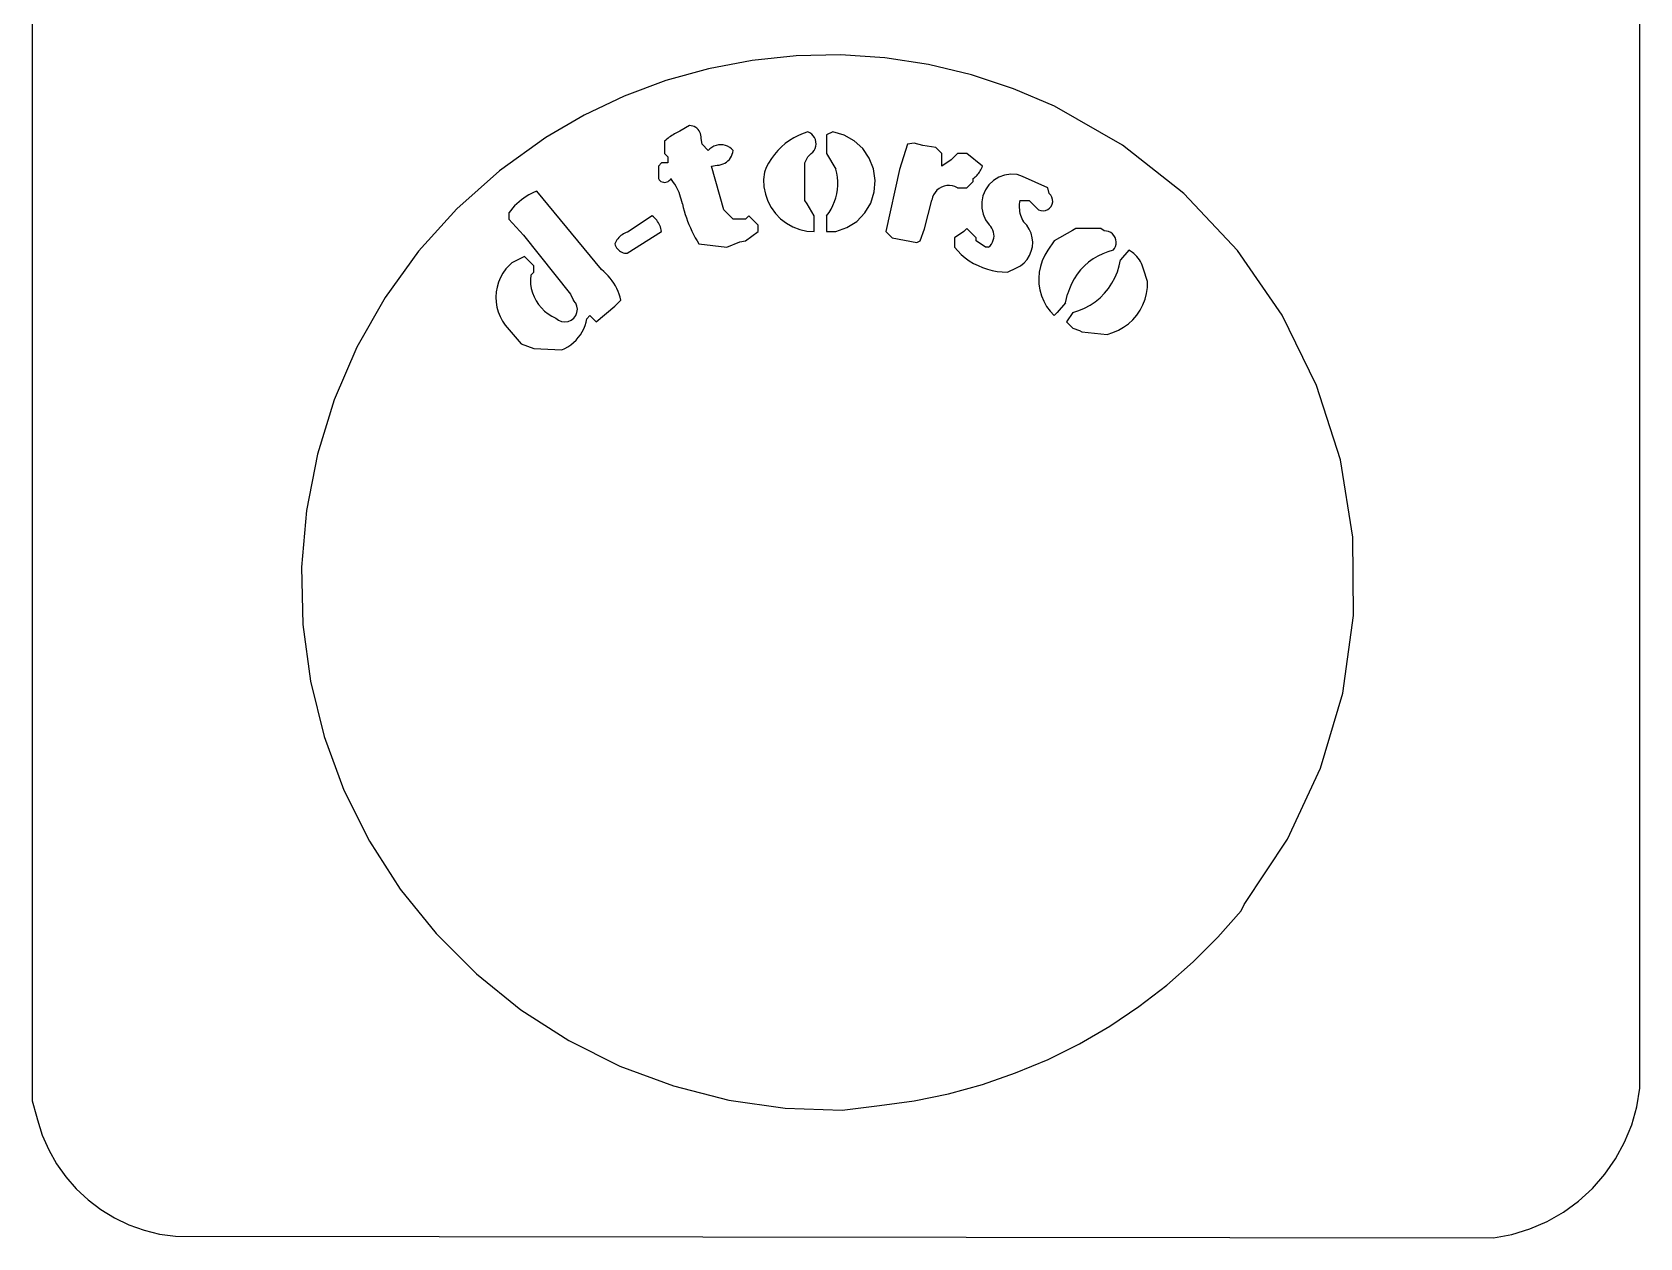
# Model space of a CAD drawing. Extents: x -402 to 402, y -558 to 558.
# Drawn here: x 15.4 to 402.4, y -557.6 to -267.4 of the extents above; entities that cross this region are included whole.
import ezdxf

# ---------------------------------------------------------------- set-up
doc = ezdxf.new("R2010")
doc.units = 0
doc.header["$MEASUREMENT"] = 0
doc.layers.get('0').update_dxf_attribs({"linetype": 'CONTINUOUS'})

msp = doc.modelspace()

# ---------------------------------------------------------------- linework, layer by layer
for p, q in [((15.37, 525.38), (15.37, -524.62)), ((402.37, -521.62), (402.37, 523.13)), ((188.66, -274.18), (178.18, -276.18)), ((199.28, -273.08), (188.66, -274.18)), ((209.94, -272.87), (199.28, -273.08)), ((220.59, -273.58), (209.94, -272.87)), ((231.14, -275.18), (220.59, -273.58)), ((178.18, -276.18), (167.91, -279.05)), ((241.51, -277.67), (231.14, -275.18)), ((251.64, -281.02), (241.51, -277.67)), ((167.91, -279.05), (157.91, -282.79)), ((261.45, -285.22), (251.64, -281.02)), ((157.91, -282.79), (148.27, -287.36)), ((277.82, -294.57), (261.45, -285.22)), ((148.27, -287.36), (139.05, -292.73)), ((173.63, -289.87), (171.3, -291.22)), ((174.01, -289.9), (173.63, -289.87)), ((174.39, -289.99), (174.01, -289.9)), ((174.76, -290.12), (174.39, -289.99)), ((175.1, -290.3), (174.76, -290.12)), ((139.05, -292.73), (127.87, -300.73)), ((167.62, -293.62), (167.62, -296.62)), ((167.9, -293.38), (167.62, -293.62)), ((168.17, -293.14), (167.9, -293.38)), ((168.46, -292.9), (168.17, -293.14)), ((168.75, -292.68), (168.46, -292.9)), ((169.05, -292.47), (168.75, -292.68)), ((169.36, -292.26), (169.05, -292.47)), ((169.67, -292.06), (169.36, -292.26)), ((169.98, -291.88), (169.67, -292.06)), ((170.3, -291.7), (169.98, -291.88)), ((170.63, -291.53), (170.3, -291.7)), ((170.96, -291.37), (170.63, -291.53)), ((171.3, -291.22), (170.96, -291.37)), ((175.41, -290.53), (175.1, -290.3)), ((175.69, -290.8), (175.41, -290.53)), ((175.93, -291.11), (175.69, -290.8)), ((176.13, -291.44), (175.93, -291.11)), ((176.27, -291.8), (176.13, -291.44)), ((176.37, -292.18), (176.27, -291.8)), ((176.41, -292.56), (176.37, -292.18)), ((176.4, -292.95), (176.41, -292.56)), ((176.62, -294.37), (176.4, -292.95)), ((197.66, -293.47), (196.66, -294.2)), ((198.71, -292.81), (197.66, -293.47)), ((199.81, -292.25), (198.71, -292.81)), ((200.95, -291.77), (199.81, -292.25)), ((202.12, -291.38), (200.95, -291.77)), ((202.61, -291.61), (202.12, -291.38)), ((203.04, -291.93), (202.61, -291.61)), ((203.41, -292.32), (203.04, -291.93)), ((203.71, -292.76), (203.41, -292.32)), ((203.92, -293.26), (203.71, -292.76)), ((204.04, -293.78), (203.92, -293.26)), ((204.07, -294.32), (204.04, -293.78)), ((208.13, -291.38), (206.62, -292.12)), ((206.62, -292.12), (206.62, -296.62)), ((210.81, -292.15), (208.13, -291.38)), ((213.24, -293.52), (210.81, -292.15)), ((215.31, -295.4), (213.24, -293.52)), ((227.69, -294.11), (226.12, -294.37)), ((229.81, -294.64), (227.69, -294.11)), ((167.62, -296.62), (168.37, -297.37)), ((168.37, -297.37), (168.37, -298.87)), ((178.12, -295.87), (176.62, -294.37)), ((178.52, -295.47), (178.12, -295.87)), ((178.97, -295.12), (178.52, -295.47)), ((179.47, -294.84), (178.97, -295.12)), ((180, -294.64), (179.47, -294.84)), ((180.56, -294.51), (180, -294.64)), ((181.12, -294.47), (180.56, -294.51)), ((181.69, -294.51), (181.12, -294.47)), ((182.25, -294.64), (181.69, -294.51)), ((182.78, -294.84), (182.25, -294.64)), ((183.28, -295.12), (182.78, -294.84)), ((183.2, -298.01), (183.48, -297.63)), ((183.73, -295.47), (183.28, -295.12)), ((183.48, -297.63), (183.72, -297.23)), ((183.72, -297.23), (183.91, -296.79)), ((184.12, -295.87), (183.73, -295.47)), ((183.91, -296.79), (184.04, -296.34)), ((184.04, -296.34), (184.12, -295.87)), ((193.31, -297.82), (192.66, -298.88)), ((194.04, -296.82), (193.31, -297.82)), ((194.84, -295.88), (194.04, -296.82)), ((195.72, -295), (194.84, -295.88)), ((196.66, -294.2), (195.72, -295)), ((201.37, -298.87), (202.12, -297.37)), ((202.12, -297.37), (202.87, -296.62)), ((202.87, -296.62), (203.27, -296.26)), ((203.27, -296.26), (203.6, -295.84)), ((203.6, -295.84), (203.85, -295.36)), ((203.85, -295.36), (204.01, -294.85)), ((204.01, -294.85), (204.07, -294.32)), ((206.62, -296.62), (208.87, -300.37)), ((216.89, -297.7), (215.31, -295.4)), ((217.91, -300.3), (216.89, -297.7)), ((226.12, -294.37), (224.14, -300.44)), ((232.87, -295.12), (229.81, -294.64)), ((234.37, -296.62), (232.87, -295.12)), ((234.37, -299.62), (234.37, -296.62)), ((238.12, -296.62), (236.62, -298.12)), ((240.37, -296.62), (238.12, -296.62)), ((244.12, -299.62), (240.37, -296.62)), ((292.62, -306.25), (277.82, -294.57)), ((127.87, -300.73), (117.62, -309.9)), ((166.87, -298.87), (166.12, -299.62)), ((166.12, -299.62), (166.12, -302.62)), ((168.37, -298.87), (166.87, -298.87)), ((178.87, -299.62), (180.3, -299.4)), ((181.87, -310.12), (178.87, -299.62)), ((180.3, -299.4), (180.77, -299.36)), ((180.77, -299.36), (181.23, -299.26)), ((181.23, -299.26), (181.68, -299.11)), ((181.68, -299.11), (182.11, -298.9)), ((182.11, -298.9), (182.5, -298.65)), ((182.5, -298.65), (182.87, -298.35)), ((182.87, -298.35), (183.2, -298.01)), ((191.63, -301.12), (191.45, -302.88)), ((192.1, -299.98), (191.63, -301.12)), ((192.66, -298.88), (192.1, -299.98)), ((201.37, -307.88), (201.37, -298.87)), ((209.09, -301.34), (208.87, -300.37)), ((209.24, -302.32), (209.09, -301.34)), ((218.32, -303.07), (217.91, -300.3)), ((224.14, -300.44), (220.87, -315.37)), ((236.62, -298.12), (234.37, -299.62)), ((242.61, -302.02), (242.84, -301.79)), ((242.84, -301.79), (243.05, -301.56)), ((243.05, -301.56), (243.24, -301.31)), ((243.24, -301.31), (243.43, -301.05)), ((243.43, -301.05), (243.6, -300.78)), ((243.6, -300.78), (243.75, -300.5)), ((243.75, -300.5), (243.89, -300.22)), ((243.89, -300.22), (244.02, -299.92)), ((244.02, -299.92), (244.12, -299.62)), ((249.46, -301.78), (248.05, -302.3)), ((250.95, -301.56), (249.46, -301.78)), ((252.45, -301.65), (250.95, -301.56)), ((253.8, -302.1), (252.45, -301.65)), ((136.87, -305.62), (136.21, -305.91)), ((152.44, -324.53), (136.87, -305.62)), ((166.12, -302.62), (166.29, -302.89)), ((166.29, -302.89), (166.5, -303.12)), ((166.5, -303.12), (166.74, -303.3)), ((166.74, -303.3), (167.02, -303.44)), ((167.02, -303.44), (167.32, -303.52)), ((167.32, -303.52), (167.62, -303.55)), ((167.62, -303.55), (167.93, -303.52)), ((167.93, -303.52), (168.23, -303.44)), ((168.23, -303.44), (168.51, -303.3)), ((168.51, -303.3), (168.75, -303.12)), ((168.75, -303.12), (168.96, -302.89)), ((168.96, -302.89), (169.13, -302.62)), ((169.46, -303.07), (169.13, -302.62)), ((169.78, -303.54), (169.46, -303.07)), ((170.08, -304.01), (169.78, -303.54)), ((170.37, -304.5), (170.08, -304.01)), ((170.63, -304.99), (170.37, -304.5)), ((170.87, -305.5), (170.63, -304.99)), ((171.1, -306.01), (170.87, -305.5)), ((191.45, -302.88), (191.53, -304.65)), ((191.53, -304.65), (191.87, -306.38)), ((209.06, -306.26), (209.22, -305.29)), ((209.22, -305.29), (209.3, -304.3)), ((209.31, -303.31), (209.24, -302.32)), ((209.3, -304.3), (209.31, -303.31)), ((218.09, -305.85), (218.32, -303.07)), ((233.16, -305.43), (232.72, -305.94)), ((233.67, -305), (233.16, -305.43)), ((234.26, -304.67), (233.67, -305)), ((234.88, -304.43), (234.26, -304.67)), ((235.54, -304.3), (234.88, -304.43)), ((236.22, -304.28), (235.54, -304.3)), ((236.88, -304.37), (236.22, -304.28)), ((237.52, -304.57), (236.88, -304.37)), ((238.12, -304.87), (237.52, -304.57)), ((238.12, -304.87), (240.37, -304.87)), ((240.37, -304.87), (241.87, -303.37)), ((241.87, -302.62), (242.13, -302.44)), ((241.87, -303.37), (241.87, -302.62)), ((242.13, -302.44), (242.38, -302.24)), ((242.38, -302.24), (242.61, -302.02)), ((244.83, -305.37), (244.24, -306.76)), ((245.68, -304.13), (244.83, -305.37)), ((246.77, -303.1), (245.68, -304.13)), ((248.05, -302.3), (246.77, -303.1)), ((259.87, -304.87), (253.8, -302.1)), ((260.18, -306.22), (259.87, -304.87)), ((131.52, -309.22), (131.03, -309.75)), ((132.04, -308.72), (131.52, -309.22)), ((132.58, -308.24), (132.04, -308.72)), ((133.14, -307.78), (132.58, -308.24)), ((133.72, -307.35), (133.14, -307.78)), ((134.31, -306.95), (133.72, -307.35)), ((134.93, -306.57), (134.31, -306.95)), ((135.56, -306.23), (134.93, -306.57)), ((136.21, -305.91), (135.56, -306.23)), ((171.3, -306.54), (171.1, -306.01)), ((171.48, -307.07), (171.3, -306.54)), ((171.64, -307.61), (171.48, -307.07)), ((171.78, -308.15), (171.64, -307.61)), ((171.9, -308.7), (171.78, -308.15)), ((171.9, -308.7), (172.1, -309.55)), ((172.1, -309.55), (172.33, -310.4)), ((191.87, -306.38), (192.45, -308.05)), ((192.45, -308.05), (193.27, -309.61)), ((201.9, -308.7), (201.37, -307.88)), ((203.62, -311.62), (201.9, -308.7)), ((207.71, -309.97), (208.15, -309.08)), ((208.15, -309.08), (208.53, -308.17)), ((208.53, -308.17), (208.83, -307.23)), ((208.83, -307.23), (209.06, -306.26)), ((215.79, -310.91), (217.23, -308.51)), ((217.23, -308.51), (218.09, -305.85)), ((230.14, -314.69), (231.97, -307.8)), ((232.12, -307.14), (231.97, -307.8)), ((232.37, -306.52), (232.12, -307.14)), ((232.72, -305.94), (232.37, -306.52)), ((244.24, -306.76), (243.95, -308.23)), ((243.95, -308.23), (243.96, -309.74)), ((252.99, -308.76), (252.97, -309.21)), ((252.97, -309.21), (252.97, -309.66)), ((253.04, -308.32), (252.99, -308.76)), ((253.13, -307.88), (253.04, -308.32)), ((253.13, -307.88), (255.37, -307.88)), ((255.37, -307.88), (257.62, -310.12)), ((260.58, -306.64), (260.18, -306.22)), ((260.3, -309.77), (260.67, -309.33)), ((260.86, -307.13), (260.58, -306.64)), ((260.67, -309.33), (260.92, -308.82)), ((261.02, -307.68), (260.86, -307.13)), ((260.92, -308.82), (261.04, -308.26)), ((261.04, -308.26), (261.02, -307.68)), ((305.53, -319.98), (292.62, -306.25)), ((117.62, -309.9), (108.41, -320.13)), ((130.12, -310.87), (130.12, -312.37)), ((130.12, -312.37), (133.69, -316.28)), ((130.57, -310.3), (130.12, -310.87)), ((131.03, -309.75), (130.57, -310.3)), ((164.62, -311.62), (158.7, -315.52)), ((164.92, -311.85), (164.62, -311.62)), ((165.21, -312.1), (164.92, -311.85)), ((165.47, -312.36), (165.21, -312.1)), ((165.72, -312.65), (165.47, -312.36)), ((165.94, -312.95), (165.72, -312.65)), ((166.15, -313.26), (165.94, -312.95)), ((166.33, -313.59), (166.15, -313.26)), ((172.33, -310.4), (172.59, -311.24)), ((172.59, -311.24), (172.86, -312.07)), ((172.86, -312.07), (173.16, -312.89)), ((173.16, -312.89), (173.48, -313.7)), ((184.12, -312.37), (181.87, -310.12)), ((187.12, -312.37), (184.12, -312.37)), ((187.87, -311.62), (187.12, -312.37)), ((190.12, -313.87), (187.87, -311.62)), ((193.27, -309.61), (194.31, -311.04)), ((194.31, -311.04), (195.54, -312.31)), ((195.54, -312.31), (196.94, -313.38)), ((196.94, -313.38), (198.49, -314.24)), ((203.62, -315.37), (203.62, -311.62)), ((206.62, -311.62), (207.2, -310.82)), ((206.62, -311.62), (206.62, -315.37)), ((207.2, -310.82), (207.71, -309.97)), ((211.5, -314.43), (213.85, -312.92)), ((213.85, -312.92), (215.79, -310.91)), ((243.96, -309.74), (244.28, -311.21)), ((244.28, -311.21), (244.9, -312.58)), ((244.9, -312.58), (245.77, -313.8)), ((252.97, -309.66), (253.01, -310.11)), ((253.01, -310.11), (253.07, -310.55)), ((253.07, -310.55), (253.16, -310.99)), ((253.16, -310.99), (253.28, -311.42)), ((253.28, -311.42), (253.43, -311.85)), ((253.43, -311.85), (253.6, -312.26)), ((253.6, -312.26), (253.8, -312.66)), ((253.8, -312.66), (254.02, -313.05)), ((254.78, -313.86), (254.02, -313.05)), ((257.62, -310.12), (258.16, -310.33)), ((258.16, -310.33), (258.73, -310.39)), ((258.73, -310.39), (259.3, -310.32)), ((259.3, -310.32), (259.83, -310.11)), ((259.83, -310.11), (260.3, -309.77)), ((133.69, -316.28), (144.95, -330.49)), ((156.34, -317.12), (156.13, -317.41)), ((156.57, -316.85), (156.34, -317.12)), ((156.83, -316.59), (156.57, -316.85)), ((157.11, -316.36), (156.83, -316.59)), ((157.4, -316.14), (157.11, -316.36)), ((157.7, -315.95), (157.4, -316.14)), ((158.02, -315.78), (157.7, -315.95)), ((158.36, -315.64), (158.02, -315.78)), ((158.7, -315.52), (158.36, -315.64)), ((158.62, -320.62), (166.87, -315.37)), ((166.49, -313.93), (166.33, -313.59)), ((166.62, -314.28), (166.49, -313.93)), ((166.73, -314.64), (166.62, -314.28)), ((166.82, -315), (166.73, -314.64)), ((166.87, -315.37), (166.82, -315)), ((173.48, -313.7), (173.83, -314.51)), ((173.83, -314.51), (174.19, -315.31)), ((174.19, -315.31), (174.58, -316.09)), ((174.58, -316.09), (174.99, -316.86)), ((174.99, -316.86), (175.42, -317.63)), ((187.12, -317.62), (190.12, -315.37)), ((190.12, -315.37), (190.12, -313.87)), ((198.49, -314.24), (200.14, -314.87)), ((200.14, -314.87), (201.86, -315.25)), ((201.86, -315.25), (203.62, -315.37)), ((206.62, -315.37), (208.87, -315.37)), ((208.87, -315.37), (211.5, -314.43)), ((220.87, -315.37), (222.37, -316.87)), ((222.37, -316.87), (228.37, -318)), ((229.12, -317.62), (230.14, -314.69)), ((239.62, -315.37), (237.37, -316.87)), ((237.37, -316.87), (237.37, -319.12)), ((240.37, -314.62), (239.62, -315.37)), ((242.62, -316.87), (240.37, -314.62)), ((242.62, -317.62), (242.62, -316.87)), ((246.12, -314.17), (245.77, -313.8)), ((246.41, -314.58), (246.12, -314.17)), ((246.64, -315.02), (246.41, -314.58)), ((246.8, -315.5), (246.64, -315.02)), ((246.74, -317.49), (246.87, -317)), ((246.89, -315.99), (246.8, -315.5)), ((246.87, -317), (246.92, -316.5)), ((246.92, -316.5), (246.89, -315.99)), ((255.39, -314.78), (254.78, -313.86)), ((255.85, -315.79), (255.39, -314.78)), ((256.13, -316.86), (255.85, -315.79)), ((256.23, -317.96), (256.13, -316.86)), ((265.8, -315.15), (261.37, -317.62)), ((266.62, -314.62), (265.8, -315.15)), ((272.62, -314.62), (266.62, -314.62)), ((273.45, -315.23), (272.62, -314.62)), ((273.99, -315.26), (273.45, -315.23)), ((274.51, -315.4), (273.99, -315.26)), ((275, -315.64), (274.51, -315.4)), ((275.43, -315.96), (275, -315.64)), ((275.79, -316.37), (275.43, -315.96)), ((276.07, -316.83), (275.79, -316.37)), ((276.25, -317.34), (276.07, -316.83)), ((108.41, -320.13), (100.37, -331.28)), ((155.77, -318.04), (155.62, -318.37)), ((155.62, -318.37), (155.74, -318.69)), ((155.74, -318.69), (155.88, -318.99)), ((155.93, -317.72), (155.77, -318.04)), ((155.88, -318.99), (156.06, -319.28)), ((156.13, -317.41), (155.93, -317.72)), ((156.06, -319.28), (156.26, -319.54)), ((156.26, -319.54), (156.49, -319.79)), ((156.49, -319.79), (156.75, -320)), ((156.75, -320), (157.03, -320.19)), ((157.03, -320.19), (157.32, -320.34)), ((157.32, -320.34), (157.64, -320.47)), ((157.64, -320.47), (157.96, -320.55)), ((157.96, -320.55), (158.29, -320.61)), ((158.29, -320.61), (158.62, -320.62)), ((175.42, -317.63), (175.88, -318.37)), ((175.88, -318.37), (182.62, -319.12)), ((182.62, -319.12), (185.7, -317.85)), ((185.7, -317.85), (187.12, -317.62)), ((228.37, -318), (229.12, -317.62)), ((237.37, -319.12), (238.17, -320.04)), ((238.17, -320.04), (239.04, -320.9)), ((239.04, -320.9), (239.96, -321.68)), ((244.87, -319.12), (242.62, -317.62)), ((245.62, -319.12), (244.87, -319.12)), ((245.62, -319.12), (245.99, -318.78)), ((245.99, -318.78), (246.3, -318.39)), ((246.3, -318.39), (246.56, -317.95)), ((246.56, -317.95), (246.74, -317.49)), ((254.87, -322.09), (255.46, -321.16)), ((255.46, -321.16), (255.89, -320.14)), ((255.89, -320.14), (256.15, -319.06)), ((256.15, -319.06), (256.23, -317.96)), ((259.13, -321.1), (258.53, -322.4)), ((259.87, -319.88), (259.13, -321.1)), ((261.37, -317.62), (259.87, -319.88)), ((273.09, -320.71), (271.89, -321.29)), ((274.34, -320.23), (273.09, -320.71)), ((275.63, -319.88), (274.34, -320.23)), ((275.63, -319.88), (275.94, -319.44)), ((275.94, -319.44), (276.17, -318.95)), ((276.17, -318.95), (276.3, -318.42)), ((276.33, -317.88), (276.25, -317.34)), ((276.3, -318.42), (276.33, -317.88)), ((279.37, -319.88), (277.39, -322.19)), ((279.8, -320.12), (279.37, -319.88)), ((280.21, -320.4), (279.8, -320.12)), ((280.6, -320.7), (280.21, -320.4)), ((280.96, -321.04), (280.6, -320.7)), ((281.3, -321.4), (280.96, -321.04)), ((316.25, -335.48), (305.53, -319.98)), ((129.37, -324.37), (128.69, -325.37)), ((130.87, -322.87), (129.37, -324.37)), ((133.87, -321.37), (130.87, -322.87)), ((136.12, -323.62), (133.87, -321.37)), ((136.12, -325.12), (136.12, -323.62)), ((153, -325.01), (152.44, -324.53)), ((153.54, -325.52), (153, -325.01)), ((239.96, -321.68), (240.95, -322.4)), ((240.95, -322.4), (241.98, -323.04)), ((241.98, -323.04), (243.06, -323.59)), ((243.06, -323.59), (244.18, -324.07)), ((244.18, -324.07), (245.33, -324.46)), ((245.33, -324.46), (246.5, -324.76)), ((246.5, -324.76), (247.7, -324.97)), ((247.7, -324.97), (248.91, -325.09)), ((250.12, -325.12), (252.3, -324.15)), ((252.3, -324.15), (253.26, -323.61)), ((253.26, -323.61), (254.13, -322.92)), ((254.13, -322.92), (254.87, -322.09)), ((258.09, -323.76), (257.81, -325.17)), ((258.53, -322.4), (258.09, -323.76)), ((267.76, -324.61), (266.93, -325.65)), ((268.67, -323.64), (267.76, -324.61)), ((269.68, -322.76), (268.67, -323.64)), ((270.75, -321.97), (269.68, -322.76)), ((271.89, -321.29), (270.75, -321.97)), ((276.62, -325.1), (277.07, -323.67)), ((277.07, -323.67), (277.39, -322.19)), ((281.62, -321.78), (281.3, -321.4)), ((281.9, -322.18), (281.62, -321.78)), ((282.16, -322.6), (281.9, -322.18)), ((282.38, -323.04), (282.16, -322.6)), ((282.58, -323.5), (282.38, -323.04)), ((282.73, -323.96), (282.58, -323.5)), ((282.86, -324.44), (282.73, -323.96)), ((283.87, -327.37), (282.86, -324.44)), ((127.31, -328.73), (127.1, -329.93)), ((127.65, -327.56), (127.31, -328.73)), ((128.11, -326.44), (127.65, -327.56)), ((128.69, -325.37), (128.11, -326.44)), ((135.38, -325.88), (135.31, -326.95)), ((135.31, -326.95), (135.36, -328.02)), ((135.36, -328.02), (135.53, -329.08)), ((135.38, -325.88), (136.12, -325.12)), ((154.04, -326.06), (153.54, -325.52)), ((154.52, -326.62), (154.04, -326.06)), ((154.97, -327.21), (154.52, -326.62)), ((155.38, -327.82), (154.97, -327.21)), ((155.76, -328.45), (155.38, -327.82)), ((156.11, -329.11), (155.76, -328.45)), ((248.91, -325.09), (250.12, -325.12)), ((257.81, -325.17), (257.69, -326.59)), ((257.69, -326.59), (257.74, -328.02)), ((257.74, -328.02), (257.96, -329.44)), ((265.57, -327.94), (265.05, -329.17)), ((266.2, -326.77), (265.57, -327.94)), ((266.93, -325.65), (266.2, -326.77)), ((274.46, -329.07), (275.31, -327.82)), ((275.31, -327.82), (276.03, -326.49)), ((276.03, -326.49), (276.62, -325.1)), ((283.65, -330.26), (283.84, -328.82)), ((283.84, -328.82), (283.87, -327.37)), ((100.37, -331.28), (93.57, -343.24)), ((127.1, -329.93), (127.02, -331.14)), ((127.02, -331.14), (127.08, -332.35)), ((127.08, -332.35), (127.26, -333.55)), ((135.53, -329.08), (135.81, -330.11)), ((135.81, -330.11), (136.19, -331.11)), ((136.19, -331.11), (136.69, -332.06)), ((136.69, -332.06), (137.28, -332.96)), ((144.95, -330.49), (145.72, -331.95)), ((146.21, -332.58), (145.72, -331.95)), ((146.51, -333.31), (146.21, -332.58)), ((155.62, -333.37), (157.12, -331.87)), ((156.42, -329.78), (156.11, -329.11)), ((156.69, -330.46), (156.42, -329.78)), ((156.93, -331.16), (156.69, -330.46)), ((157.12, -331.87), (156.93, -331.16)), ((257.96, -329.44), (258.34, -330.82)), ((258.34, -330.82), (258.89, -332.15)), ((258.89, -332.15), (259.58, -333.4)), ((264.11, -332.56), (262.12, -334.87)), ((264.11, -332.56), (264.64, -330.44)), ((265.05, -329.17), (264.64, -330.44)), ((270.02, -333.1), (271.27, -332.26)), ((271.27, -332.26), (272.44, -331.3)), ((272.44, -331.3), (273.5, -330.23)), ((273.5, -330.23), (274.46, -329.07)), ((282.77, -333.01), (283.29, -331.66)), ((283.29, -331.66), (283.65, -330.26)), ((127.26, -333.55), (127.57, -334.72)), ((127.57, -334.72), (128, -335.86)), ((128, -335.86), (128.56, -336.94)), ((137.28, -332.96), (137.96, -333.78)), ((137.96, -333.78), (138.73, -334.53)), ((138.73, -334.53), (139.57, -335.19)), ((139.57, -335.19), (140.48, -335.76)), ((140.48, -335.76), (141.45, -336.22)), ((141.45, -336.22), (142.08, -336.71)), ((145.1, -336.71), (145.73, -336.23)), ((145.73, -336.23), (146.21, -335.6)), ((146.21, -335.6), (146.51, -334.87)), ((146.62, -334.09), (146.51, -333.31)), ((146.51, -334.87), (146.62, -334.09)), ((148.7, -337.19), (148.87, -336.37)), ((148.87, -336.37), (149.62, -335.62)), ((149.62, -335.62), (151.12, -337.12)), ((151.12, -337.12), (155.62, -333.37)), ((259.58, -333.4), (260.41, -334.57)), ((260.41, -334.57), (261.37, -335.62)), ((261.37, -335.62), (262.12, -334.87)), ((265.87, -334.87), (264.37, -337.12)), ((265.87, -334.87), (267.31, -334.42)), ((267.31, -334.42), (268.7, -333.83)), ((268.7, -333.83), (270.02, -333.1)), ((279.28, -337.58), (280.34, -336.6)), ((280.34, -336.6), (281.29, -335.5)), ((281.29, -335.5), (282.1, -334.3)), ((282.1, -334.3), (282.77, -333.01)), ((324.57, -352.4), (316.25, -335.48)), ((128.56, -336.94), (129.23, -337.95)), ((129.23, -337.95), (133.12, -342.37)), ((142.08, -336.71), (142.81, -337.01)), ((142.81, -337.01), (143.59, -337.12)), ((143.59, -337.12), (144.37, -337.01)), ((144.37, -337.01), (145.1, -336.71)), ((146.85, -340.9), (147.34, -340.23)), ((147.34, -340.23), (147.78, -339.51)), ((147.78, -339.51), (148.15, -338.77)), ((148.15, -338.77), (148.46, -337.99)), ((148.46, -337.99), (148.7, -337.19)), ((264.37, -337.12), (265.87, -338.62)), ((265.87, -338.62), (267.45, -339.22)), ((267.45, -339.22), (268.05, -339.52)), ((268.05, -339.52), (274.12, -340.13)), ((274.12, -340.13), (275.51, -339.72)), ((275.51, -339.72), (276.85, -339.15)), ((276.85, -339.15), (278.11, -338.43)), ((278.11, -338.43), (279.28, -337.58)), ((93.57, -343.24), (88.11, -355.86)), ((133.12, -342.37), (136.16, -343.54)), ((136.16, -343.54), (142.87, -343.87)), ((142.87, -343.87), (143.63, -343.53)), ((143.63, -343.53), (144.36, -343.11)), ((144.36, -343.11), (145.05, -342.64)), ((145.05, -342.64), (145.7, -342.11)), ((145.7, -342.11), (146.3, -341.53)), ((146.3, -341.53), (146.85, -340.9)), ((88.11, -355.86), (84.03, -369)), ((330.28, -370.37), (324.57, -352.4)), ((84.03, -369), (81.4, -382.5)), ((333.26, -388.98), (330.28, -370.37)), ((81.4, -382.5), (80.24, -396.2)), ((333.45, -407.83), (333.26, -388.98)), ((80.24, -396.2), (80.57, -409.96)), ((80.57, -409.96), (82.38, -423.59)), ((330.85, -426.5), (333.45, -407.83)), ((82.38, -423.59), (85.65, -436.95)), ((325.5, -444.58), (330.85, -426.5)), ((85.65, -436.95), (90.44, -449.83)), ((317.54, -461.66), (325.5, -444.58)), ((90.44, -449.83), (96.58, -462.11)), ((96.58, -462.11), (104, -473.67)), ((307.12, -477.37), (317.54, -461.66)), ((104, -473.67), (112.61, -484.37)), ((300.8, -485.23), (306.38, -478.87)), ((306.38, -478.87), (307.12, -477.37)), ((112.61, -484.37), (122.32, -494.09)), ((294.83, -491.2), (300.8, -485.23)), ((288.49, -496.78), (294.83, -491.2)), ((122.32, -494.09), (133.02, -502.71)), ((281.79, -501.94), (288.49, -496.78)), ((133.02, -502.71), (144.58, -510.13)), ((274.78, -506.65), (281.79, -501.94)), ((267.48, -510.89), (274.78, -506.65)), ((144.58, -510.13), (156.86, -516.28)), ((252.12, -517.93), (259.91, -514.66)), ((259.91, -514.66), (267.48, -510.89)), ((156.86, -516.28), (169.74, -521.07)), ((244.14, -520.68), (252.12, -517.93)), ((169.74, -521.07), (183.05, -524.46)), ((235.99, -522.92), (244.14, -520.68)), ((401.64, -526.09), (402.37, -521.62)), ((15.37, -524.62), (16.41, -528.32)), ((183.05, -524.46), (196.65, -526.4)), ((210.37, -526.87), (219.35, -525.78)), ((219.35, -525.78), (227.71, -524.62)), ((227.71, -524.62), (235.99, -522.92)), ((400.41, -530.44), (401.64, -526.09)), ((16.41, -528.32), (16.65, -529.2)), ((16.65, -529.2), (17.82, -532.88)), ((196.65, -526.4), (210.37, -526.87)), ((17.82, -532.88), (19.35, -536.42)), ((398.71, -534.63), (400.41, -530.44)), ((19.35, -536.42), (21.24, -539.79)), ((396.55, -538.61), (398.71, -534.63)), ((21.24, -539.79), (23.47, -542.94)), ((393.96, -542.32), (396.55, -538.61)), ((23.47, -542.94), (26, -545.85)), ((390.98, -545.73), (393.96, -542.32)), ((26, -545.85), (28.82, -548.49)), ((28.82, -548.49), (31.89, -550.83)), ((383.98, -551.44), (387.64, -548.78)), ((387.64, -548.78), (390.98, -545.73)), ((31.89, -550.83), (35.19, -552.84)), ((35.19, -552.84), (38.67, -554.5)), ((380.05, -553.68), (383.98, -551.44)), ((38.67, -554.5), (42.3, -555.8)), ((42.3, -555.8), (46.05, -556.72)), ((46.05, -556.72), (49.88, -557.25)), ((49.88, -557.25), (367.12, -557.62)), ((367.12, -557.62), (371.57, -556.79)), ((371.57, -556.79), (375.9, -555.47)), ((375.9, -555.47), (380.05, -553.68))]:
    msp.add_line(p, q)

doc.saveas('drawing.dxf')
